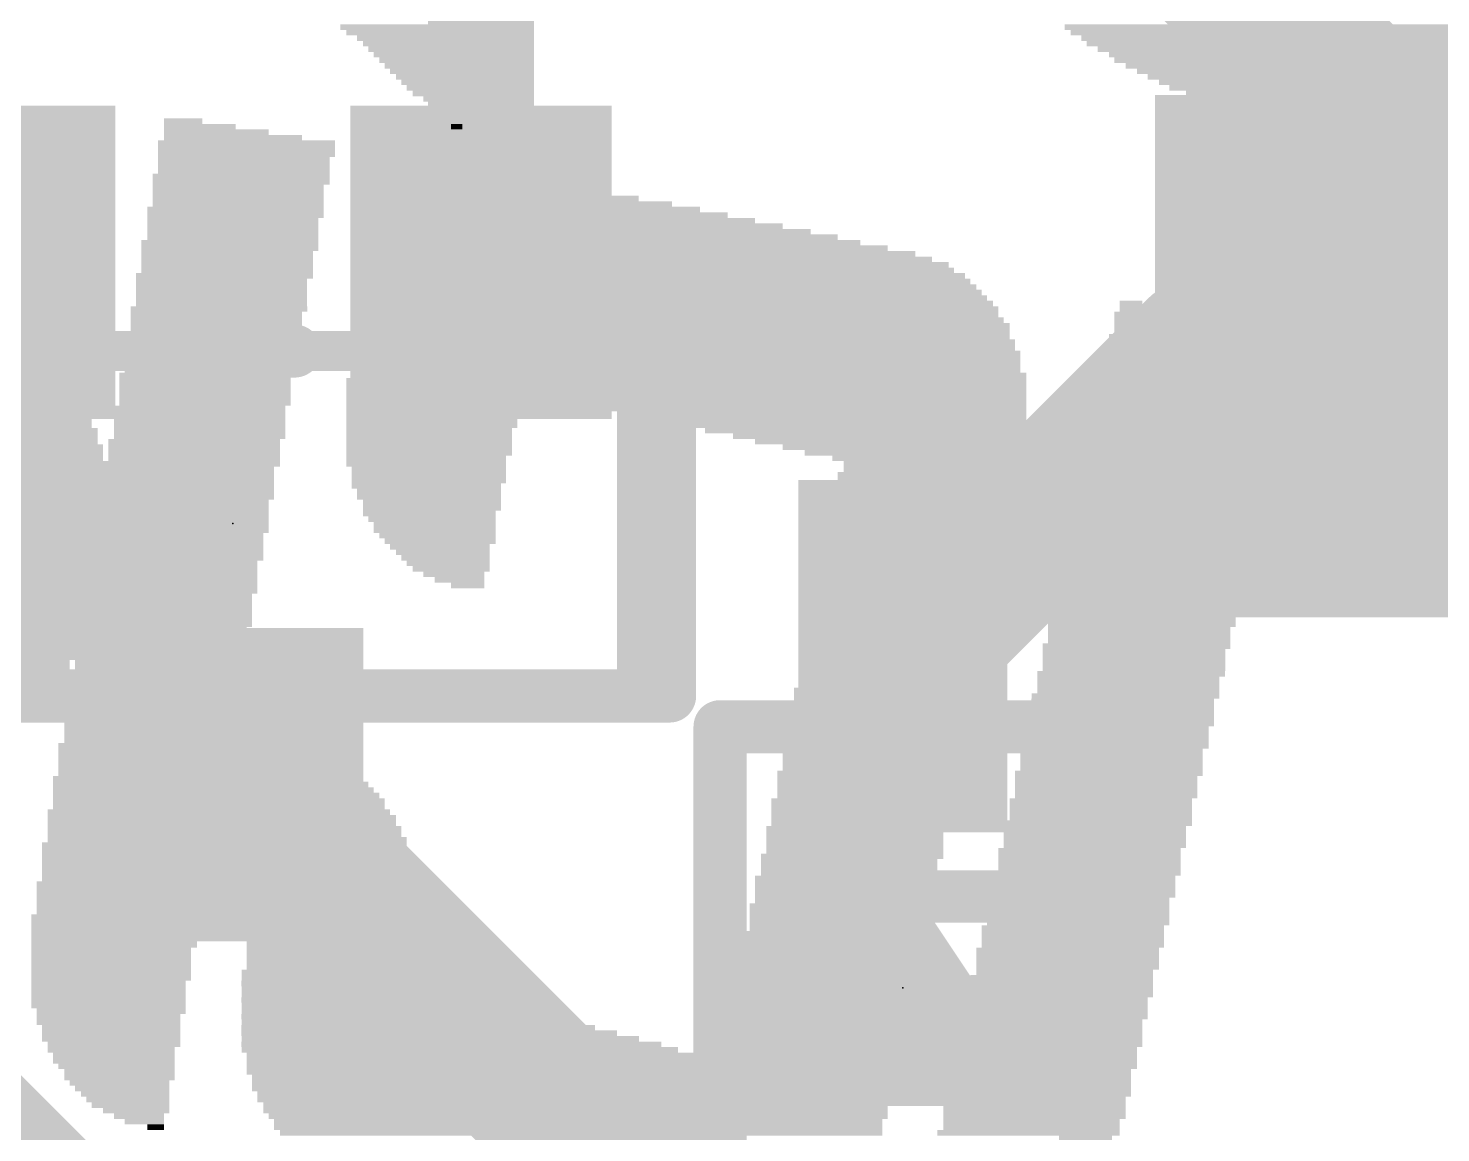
# Model space of a CAD drawing. Extents: x 0 to 53.3, y -0.3 to 28.3.
# Drawn here: x 32.74 to 38.15, y 6.9 to 11.13 of the extents above; entities that cross this region are included whole.
import ezdxf

# ---------------------------------------------------------------- set-up
doc = ezdxf.new("R2010")
doc.units = 0
for name, color, linetype in [('1', 12, 'CONTINUOUS'), ('201', 6, 'CONTINUOUS'), ('21', 40, 'CONTINUOUS'), ('23', 4, 'CONTINUOUS'), ('51', 253, 'CONTINUOUS')]:
    doc.layers.add(name, color=color, linetype=linetype)

# ---------------------------------------------------------------- blocks, each defined once
blk = doc.blocks.new('RECT')
blk.add_solid([(-0.5, -0.5), (0.5, -0.5), (-0.5, 0.5), (0.5, 0.5)])

msp = doc.modelspace()

# ---------------------------------------------------------------- linework, layer by layer
at = {"layer": '1'}
for points, const_width in [([(34.478, 10.2329), (34.478, 11.8466)], 0.4064), ([(37.2429, 11.4401), (38.809, 9.874)], 0.6096), ([(35.814, 3.844), (28.5835, 11.0746)], 0.254), ([(36.0934, 8.7249), (37.2425, 9.874)], 0.6096), ([(37.2425, 9.874), (38.809, 9.874)], 0.6096), ([(35.576, 6.1849), (33.528, 8.2329)], 0.6096)]:
    msp.add_lwpolyline(points, dxfattribs=dict(at, const_width=const_width))
for points, const_width in [([(34.3764, 10.2329, 1), (34.5796, 10.2329)], 0.2032), ([(37.2425, 10.0264, 1), (37.2425, 9.7216)], 0.3048), ([(37.3503, 9.7662, 1), (37.1347, 9.9818)], 0.3048), ([(35.9856, 8.8327, 1), (36.2012, 8.6171)], 0.3048), ([(33.6358, 8.3407, 1), (33.4202, 8.1251)], 0.3048)]:
    msp.add_lwpolyline(points, format="xyb", dxfattribs=dict(at, const_width=const_width))
at = {"layer": '21', "const_width": 0.2032}
for points in [[(33.3056, 9.8933), (33.7644, 9.8933)], [(35.2004, 9.8853), (35.2004, 8.5725)], [(32.8144, 8.5725), (31.8556, 8.5725)], [(35.2004, 8.5725), (34.2416, 8.5725)], [(35.3934, 6.4549), (35.3934, 8.4549)], [(36.7934, 8.4549), (36.7934, 6.4549)], [(35.6934, 7.1049), (36.0934, 7.7049)], [(36.0934, 7.7049), (36.4934, 7.1049)], [(35.8934, 7.2549), (36.0934, 7.5549)], [(36.0934, 7.5549), (36.2934, 7.2549)], [(36.0691, 7.5184), (36.1177, 7.5184)], [(35.9336, 7.3152), (36.2532, 7.3152)], [(36.2934, 7.2549), (35.8934, 7.2549)], [(36.4934, 7.1049), (35.6934, 7.1049)]]:
    msp.add_lwpolyline(points, dxfattribs=at)
at = {"layer": '21', "const_width": 0.1016}
for points in [[(33.3056, 9.9441, 1), (33.3056, 9.8425)], [(33.7644, 9.8425, 1), (33.7644, 9.9441)], [(35.2512, 9.8853, 1), (35.1496, 9.8853)], [(32.8144, 8.5217, 1), (32.8144, 8.6233)], [(34.2416, 8.6233, 1), (34.2416, 8.5217)], [(35.2004, 8.5217, 1), (35.2004, 8.6233)], [(35.1496, 8.5725, 1), (35.2512, 8.5725)], [(35.4442, 8.4549, 1), (35.3426, 8.4549)], [(36.8442, 8.4549, 1), (36.7426, 8.4549)], [(36.1357, 7.7331, 1), (36.0511, 7.6767)], [(36.1357, 7.6767, 1), (36.0511, 7.7331)], [(36.1357, 7.5831, 1), (36.0511, 7.5267)], [(36.1357, 7.5267, 1), (36.0511, 7.5831)], [(36.0691, 7.5692, 1), (36.0691, 7.4676)], [(36.1177, 7.4676, 1), (36.1177, 7.5692)], [(35.9336, 7.366, 1), (35.9336, 7.2644)], [(36.2532, 7.2644, 1), (36.2532, 7.366)], [(35.8934, 7.3057, 1), (35.8934, 7.2041)], [(36.2934, 7.2041, 1), (36.2934, 7.3057)], [(35.8511, 7.2831, 1), (35.9357, 7.2267)], [(36.2511, 7.2267, 1), (36.3357, 7.2831)], [(35.6934, 7.1557, 1), (35.6934, 7.0541)], [(36.4934, 7.0541, 1), (36.4934, 7.1557)], [(35.6511, 7.1331, 1), (35.7357, 7.0767)], [(36.4511, 7.0767, 1), (36.5357, 7.1331)]]:
    msp.add_lwpolyline(points, format="xyb", dxfattribs=at)
at = {"layer": '23'}
for p in [(33.528, 9.2329), (36.0934, 7.4549)]:
    msp.add_point(p, dxfattribs=at)
at = {"layer": '51'}
for points, const_width in [([(37.259, 9.274), (37.259, 10.474)], 0.2), ([(38.859, 10.474), (37.259, 10.474)], 0.2), ([(31.9556, 9.8933), (35.1004, 9.8933)], 0.1524), ([(35.1004, 9.8933), (35.1004, 8.5725)], 0.2032), ([(38.859, 9.274), (37.259, 9.274)], 0.2), ([(35.1004, 8.5725), (31.9556, 8.5725)], 0.2032), ([(35.3934, 8.4549), (36.7934, 8.4549)], 0.2032)]:
    msp.add_lwpolyline(points, dxfattribs=dict(at, const_width=const_width))
for points, const_width in [([(37.309, 10.474, 1), (37.209, 10.474)], 0.1), ([(37.259, 10.524, 1), (37.259, 10.424)], 0.1), ([(35.1512, 9.8933, 1), (35.0496, 9.8933)], 0.1016), ([(35.1004, 9.8552, 1), (35.1004, 9.9314)], 0.0762), ([(37.259, 9.324, 1), (37.259, 9.224)], 0.1), ([(37.209, 9.274, 1), (37.309, 9.274)], 0.1), ([(35.1004, 8.5217, 1), (35.1004, 8.6233)], 0.1016), ([(35.0496, 8.5725, 1), (35.1512, 8.5725)], 0.1016), ([(35.3934, 8.5057, 1), (35.3934, 8.4041)], 0.1016), ([(36.7934, 8.4041, 1), (36.7934, 8.5057)], 0.1016)]:
    msp.add_lwpolyline(points, format="xyb", dxfattribs=dict(at, const_width=const_width))

# ---------------------------------------------------------------- block references
at = {"layer": '1', "xscale": 3.5, "yscale": 2}
msp.add_blockref('RECT', (38.809, 9.874), dxfattribs=at)
at = {"layer": '1', "yscale": 1.2, "rotation": 180}
for p in [(32.578, 10.2329), (34.478, 10.2329), (33.528, 8.2329)]:
    msp.add_blockref('RECT', p, dxfattribs=at)
at = {"layer": '1', "xscale": 1.35, "yscale": 0.8, "rotation": 270}
msp.add_blockref('RECT', (36.0934, 8.7249), dxfattribs=at)
at = {"layer": '201', "rotation": 180}
for p, xscale, yscale in [((34.3103, 11.1337), 0.7417, 0.0211), ((37.9413, 11.1337), 2.4562, 0.0211), ((34.3116, 11.1125), 0.6985, 0.0213), ((34.3319, 11.0913), 0.6579, 0.0211), ((37.9413, 11.1125), 2.4105, 0.0213), ((37.9413, 11.0913), 2.3292, 0.0211), ((34.3319, 11.0702), 0.6121, 0.0211), ((34.3319, 11.049), 0.5715, 0.0213), ((34.3421, 11.0278), 0.5512, 0.0211), ((37.9298, 11.0702), 2.2657, 0.0211), ((37.9413, 11.049), 2.2022, 0.0213), ((37.9413, 11.0278), 2.1158, 0.0211), ((34.3433, 11.0067), 0.508, 0.0211), ((34.3421, 10.9855), 0.4648, 0.0213), ((37.9298, 11.0067), 2.0523, 0.0211), ((37.9311, 10.9855), 1.9685, 0.0213), ((34.3522, 10.9643), 0.4445, 0.0211), ((34.3535, 10.9432), 0.4013, 0.0211), ((34.3535, 10.922), 0.3607, 0.0213), ((37.9311, 10.9643), 1.8821, 0.0211), ((37.9298, 10.9432), 1.7983, 0.0211), ((37.9311, 10.922), 1.7145, 0.0213), ((34.3637, 10.9008), 0.3404, 0.0211), ((34.3637, 10.8797), 0.2946, 0.0211), ((37.9298, 10.9008), 1.6307, 0.0211), ((37.9298, 10.8797), 1.5037, 0.0211), ((34.3738, 10.8585), 0.2337, 0.0213), ((34.3751, 10.8373), 0.1905, 0.0211), ((34.3852, 10.8162), 0.1702, 0.0211), ((37.94, 10.8585), 1.397, 0.0213), ((37.9413, 10.8373), 1.2725, 0.0211), ((37.94, 10.8162), 1.143, 0.0211), ((33.3375, 10.7738), 0.1473, 0.0211), ((34.384, 10.795), 0.127, 0.0213), ((34.3852, 10.7738), 0.0838, 0.0211), ((37.9413, 10.795), 0.9728, 0.0213), ((37.9311, 10.7738), 0.7849, 0.0211), ((33.4645, 10.7315), 0.4013, 0.0213), ((33.528, 10.7103), 0.5283, 0.0211), ((33.401, 10.7527), 0.2743, 0.0211), ((34.3852, 10.7527), 0.0432, 0.0211), ((37.9311, 10.7527), 0.5309, 0.0211), ((33.5801, 10.6892), 0.6782, 0.0211), ((33.5801, 10.668), 0.6782, 0.0213), ((33.5801, 10.6468), 0.6782, 0.0211), ((33.5699, 10.6257), 0.6579, 0.0211), ((33.5699, 10.6045), 0.6579, 0.0213), ((33.5598, 10.5622), 0.6782, 0.0211), ((33.5598, 10.541), 0.6782, 0.0213), ((33.5699, 10.5833), 0.6579, 0.0211), ((34.5961, 10.541), 0.2972, 0.0213), ((33.5483, 10.5198), 0.6553, 0.0211), ((33.5483, 10.4987), 0.6553, 0.0211), ((34.6608, 10.4987), 0.635, 0.0211), ((34.6278, 10.5198), 0.4877, 0.0211), ((33.5382, 10.4352), 0.6756, 0.0211), ((33.5483, 10.4775), 0.6553, 0.0213), ((33.5483, 10.4563), 0.6553, 0.0211), ((34.7866, 10.4352), 1.0592, 0.0211), ((34.7447, 10.4563), 0.9296, 0.0211), ((34.6913, 10.4775), 0.7823, 0.0213), ((33.5382, 10.414), 0.6756, 0.0213), ((33.528, 10.3928), 0.6553, 0.0211), ((34.8717, 10.3928), 1.3106, 0.0211), ((34.8298, 10.414), 1.1862, 0.0213), ((33.528, 10.3717), 0.6553, 0.0211), ((33.528, 10.3505), 0.6553, 0.0213), ((33.528, 10.3293), 0.6553, 0.0211), ((34.9987, 10.3293), 1.6916, 0.0211), ((34.9567, 10.3505), 1.5672, 0.0213), ((34.9136, 10.3717), 1.4402, 0.0211), ((33.5166, 10.3082), 0.6782, 0.0211), ((33.5166, 10.287), 0.6782, 0.0213), ((35.0304, 10.3082), 1.8009, 0.0211), ((35.0825, 10.287), 1.905, 0.0213), ((32.4066, 10.2658), 0.6985, 0.0211), ((32.4066, 10.2447), 0.6985, 0.0211), ((32.4269, 10.2235), 0.6985, 0.0213), ((33.5064, 10.2658), 0.6579, 0.0211), ((33.5064, 10.2447), 0.6579, 0.0211), ((33.5064, 10.2235), 0.6579, 0.0213), ((35.1472, 10.2447), 2.1158, 0.0211), ((35.179, 10.2235), 2.1793, 0.0213), ((35.1257, 10.2658), 2.032, 0.0211), ((32.4269, 10.2023), 0.6985, 0.0211), ((32.4371, 10.1812), 0.6782, 0.0211), ((32.4472, 10.16), 0.6985, 0.0213), ((33.4963, 10.1812), 0.6782, 0.0211), ((33.4848, 10.16), 0.6553, 0.0213), ((33.5064, 10.2023), 0.6579, 0.0211), ((35.1993, 10.16), 2.3063, 0.0213), ((35.1777, 10.2023), 2.2225, 0.0211), ((35.1993, 10.1812), 2.2657, 0.0211), ((32.4472, 10.1388), 0.6985, 0.0211), ((32.4587, 10.1177), 0.6756, 0.0211), ((33.4848, 10.1388), 0.6553, 0.0211), ((33.4848, 10.1177), 0.6553, 0.0211), ((35.2209, 10.1177), 2.3495, 0.0211), ((35.2108, 10.1388), 2.3292, 0.0211), ((32.4701, 10.0965), 0.6985, 0.0213), ((32.4701, 10.0753), 0.6985, 0.0211), ((32.4802, 10.0542), 0.6782, 0.0211), ((33.4747, 10.0542), 0.6756, 0.0211), ((33.4848, 10.0965), 0.6553, 0.0213), ((33.4848, 10.0753), 0.6553, 0.0211), ((35.2209, 10.0965), 2.3901, 0.0213), ((35.2323, 10.0753), 2.413, 0.0211), ((35.2425, 10.0542), 2.4333, 0.0211), ((36.9672, 10.0753), 0.0864, 0.0211), ((37.0091, 10.0542), 0.1702, 0.0211), ((32.4904, 10.033), 0.6985, 0.0213), ((32.5006, 10.0118), 0.6782, 0.0211), ((33.4645, 10.033), 0.6553, 0.0213), ((33.4645, 10.0118), 0.6553, 0.0211), ((35.2412, 10.0118), 2.4765, 0.0211), ((35.2425, 10.033), 2.4333, 0.0213), ((37.0205, 10.033), 0.2337, 0.0213), ((37.0408, 10.0118), 0.2743, 0.0211), ((32.5107, 9.9907), 0.6985, 0.0211), ((32.5107, 9.9695), 0.6985, 0.0213), ((32.5222, 9.9483), 0.6756, 0.0211), ((33.4645, 9.9907), 0.6553, 0.0211), ((33.4645, 9.9695), 0.6553, 0.0213), ((33.4645, 9.9483), 0.6553, 0.0211), ((35.2527, 9.9907), 2.4994, 0.0211), ((35.2527, 9.9695), 2.4994, 0.0213), ((35.2527, 9.9483), 2.4994, 0.0211), ((37.0738, 9.9483), 0.381, 0.0211), ((37.0523, 9.9907), 0.2972, 0.0211), ((37.0726, 9.9695), 0.3378, 0.0213), ((32.5336, 9.9272), 0.6985, 0.0211), ((32.5438, 9.906), 0.6782, 0.0213), ((33.4531, 9.9272), 0.6782, 0.0211), ((33.4429, 9.906), 0.6579, 0.0213), ((35.2527, 9.906), 2.54, 0.0213), ((35.2628, 9.9272), 2.5197, 0.0211), ((37.084, 9.9272), 0.4013, 0.0211), ((37.0942, 9.906), 0.4216, 0.0213), ((32.5438, 9.8848), 0.6782, 0.0211), ((32.5539, 9.8637), 0.6985, 0.0211), ((32.5641, 9.8425), 0.6782, 0.0213), ((33.4429, 9.8848), 0.6579, 0.0211), ((33.4429, 9.8637), 0.6579, 0.0211), ((33.4429, 9.8425), 0.6579, 0.0213), ((35.2628, 9.8848), 2.5603, 0.0211), ((35.2628, 9.8637), 2.5603, 0.0211), ((35.2628, 9.8425), 2.5603, 0.0213), ((37.1056, 9.8425), 0.4851, 0.0213), ((37.1056, 9.8848), 0.4445, 0.0211), ((37.1056, 9.8637), 0.4445, 0.0211), ((32.5742, 9.8213), 0.6985, 0.0211), ((32.5742, 9.8002), 0.6985, 0.0211), ((33.4213, 9.8002), 0.6553, 0.0211), ((33.4429, 9.8213), 0.6579, 0.0211), ((35.2628, 9.8213), 2.5603, 0.0211), ((35.2743, 9.8002), 2.5832, 0.0211), ((37.1157, 9.8213), 0.5055, 0.0211), ((37.1157, 9.8002), 0.5055, 0.0211), ((32.5971, 9.7578), 0.6985, 0.0211), ((32.5857, 9.779), 0.6756, 0.0213), ((32.6073, 9.7367), 0.6782, 0.0211), ((33.4213, 9.779), 0.6553, 0.0213), ((33.4213, 9.7578), 0.6553, 0.0211), ((33.4213, 9.7367), 0.6553, 0.0211), ((35.2641, 9.779), 2.6035, 0.0213), ((35.2641, 9.7578), 2.6035, 0.0211), ((35.2641, 9.7367), 2.6035, 0.0211), ((37.1259, 9.7367), 0.5715, 0.0211), ((37.1272, 9.779), 0.5283, 0.0213), ((37.1272, 9.7578), 0.5283, 0.0211), ((32.6073, 9.7155), 0.6782, 0.0213), ((32.6174, 9.6943), 0.6985, 0.0211), ((32.6276, 9.6732), 0.6782, 0.0211), ((33.401, 9.6732), 0.6553, 0.0211), ((33.4213, 9.7155), 0.6553, 0.0213), ((33.4213, 9.6943), 0.6553, 0.0211), ((34.29, 9.7155), 0.6553, 0.0213), ((34.29, 9.6943), 0.6553, 0.0211), ((34.29, 9.6732), 0.6553, 0.0211), ((35.6553, 9.7155), 1.8212, 0.0213), ((35.7086, 9.6943), 1.7145, 0.0211), ((35.7607, 9.6732), 1.6104, 0.0211), ((37.1259, 9.7155), 0.5715, 0.0213), ((37.1259, 9.6943), 0.5715, 0.0211), ((37.1361, 9.6732), 0.5918, 0.0211), ((32.6276, 9.652), 0.6782, 0.0213), ((32.6377, 9.6308), 0.6985, 0.0211), ((33.401, 9.652), 0.6553, 0.0213), ((33.401, 9.6308), 0.6553, 0.0211), ((34.29, 9.652), 0.6553, 0.0213), ((34.29, 9.6308), 0.6553, 0.0211), ((35.8038, 9.652), 1.524, 0.0213), ((35.8572, 9.6308), 1.4173, 0.0211), ((37.1259, 9.652), 0.6121, 0.0213), ((37.1259, 9.6308), 0.6121, 0.0211), ((32.6492, 9.6097), 0.6756, 0.0211), ((32.6606, 9.5885), 0.6985, 0.0213), ((32.6707, 9.5673), 0.6782, 0.0211), ((33.401, 9.6097), 0.6553, 0.0211), ((33.401, 9.5885), 0.6553, 0.0213), ((33.401, 9.5673), 0.6553, 0.0211), ((34.2798, 9.5885), 0.635, 0.0213), ((34.2798, 9.5673), 0.635, 0.0211), ((34.29, 9.6097), 0.6553, 0.0211), ((35.9093, 9.6097), 1.3132, 0.0211), ((35.9512, 9.5885), 1.2294, 0.0213), ((36.0045, 9.5673), 1.1227, 0.0211), ((37.1373, 9.6097), 0.635, 0.0211), ((37.1373, 9.5885), 0.635, 0.0213), ((37.1373, 9.5673), 0.635, 0.0211), ((32.6707, 9.5462), 0.6782, 0.0211), ((32.6809, 9.525), 0.6985, 0.0213), ((33.3794, 9.5462), 0.6579, 0.0211), ((33.3794, 9.525), 0.6579, 0.0213), ((34.2798, 9.5462), 0.635, 0.0211), ((34.2798, 9.525), 0.635, 0.0213), ((36.0464, 9.5462), 1.0389, 0.0211), ((36.0998, 9.525), 0.9322, 0.0213), ((37.1259, 9.5462), 0.6579, 0.0211), ((37.1259, 9.525), 0.6579, 0.0213), ((32.6911, 9.5038), 0.6782, 0.0211), ((32.6911, 9.4827), 0.6782, 0.0211), ((33.0302, 9.4615), 1.3564, 0.0213), ((33.3794, 9.5038), 0.6579, 0.0211), ((33.3794, 9.4827), 0.6579, 0.0211), ((34.2798, 9.5038), 0.635, 0.0211), ((34.2684, 9.4827), 0.6121, 0.0211), ((34.2684, 9.4615), 0.6121, 0.0213), ((36.1417, 9.5038), 0.8484, 0.0211), ((36.195, 9.4827), 0.7417, 0.0211), ((36.2166, 9.4615), 0.6985, 0.0213), ((37.1259, 9.5038), 0.6579, 0.0211), ((37.1259, 9.4827), 0.6579, 0.0211), ((37.1259, 9.4615), 0.6579, 0.0213), ((33.0302, 9.4403), 1.3106, 0.0211), ((33.0302, 9.4192), 1.3106, 0.0211), ((34.2786, 9.4403), 0.5918, 0.0211), ((34.2786, 9.4192), 0.5918, 0.0211), ((36.1937, 9.4192), 0.6985, 0.0211), ((36.2166, 9.4403), 0.6985, 0.0211), ((37.1259, 9.4403), 0.6985, 0.0211), ((37.1259, 9.4192), 0.6985, 0.0211), ((33.0302, 9.398), 1.3106, 0.0213), ((33.0403, 9.3768), 1.2903, 0.0211), ((33.0403, 9.3557), 1.2903, 0.0211), ((34.2684, 9.3768), 0.5715, 0.0211), ((34.2786, 9.398), 0.5918, 0.0213), ((34.2786, 9.3557), 0.5512, 0.0211), ((36.1937, 9.398), 0.6985, 0.0213), ((36.1937, 9.3768), 0.6985, 0.0211), ((36.1937, 9.3557), 0.6985, 0.0211), ((37.1056, 9.3557), 0.6985, 0.0211), ((37.1157, 9.3768), 0.6782, 0.0211), ((37.1259, 9.398), 0.6985, 0.0213), ((33.0403, 9.3133), 1.2497, 0.0211), ((33.0505, 9.3345), 1.27, 0.0213), ((34.2786, 9.3345), 0.5512, 0.0213), ((34.29, 9.3133), 0.5283, 0.0211), ((36.1734, 9.3133), 0.6985, 0.0211), ((36.1836, 9.3345), 0.6782, 0.0213), ((37.1056, 9.3345), 0.6985, 0.0213), ((37.1056, 9.3133), 0.6985, 0.0211), ((33.0403, 9.2922), 1.2497, 0.0211), ((33.0517, 9.271), 1.2268, 0.0213), ((33.0517, 9.2498), 1.2268, 0.0211), ((34.29, 9.2922), 0.5283, 0.0211), ((34.2798, 9.271), 0.508, 0.0213), ((34.29, 9.2498), 0.4877, 0.0211), ((36.1734, 9.2922), 0.6985, 0.0211), ((36.1734, 9.271), 0.6985, 0.0213), ((36.1734, 9.2498), 0.6985, 0.0211), ((37.0954, 9.2498), 0.7188, 0.0211), ((37.1056, 9.2922), 0.6985, 0.0211), ((37.1056, 9.271), 0.6985, 0.0213), ((33.0517, 9.2287), 1.2268, 0.0211), ((33.0619, 9.2075), 1.2065, 0.0213), ((33.0517, 9.1863), 1.1862, 0.0211), ((34.3002, 9.2287), 0.4674, 0.0211), ((34.3002, 9.2075), 0.4674, 0.0213), ((34.3116, 9.1863), 0.4445, 0.0211), ((36.1531, 9.2075), 0.6985, 0.0213), ((36.1531, 9.1863), 0.6985, 0.0211), ((36.1633, 9.2287), 0.6782, 0.0211), ((37.0954, 9.2287), 0.7188, 0.0211), ((37.084, 9.2075), 0.696, 0.0213), ((37.084, 9.1863), 0.696, 0.0211), ((33.0302, 9.144), 1.2294, 0.0213), ((33.0416, 9.1652), 1.2065, 0.0211), ((34.3218, 9.1652), 0.4242, 0.0211), ((34.3205, 9.144), 0.381, 0.0213), ((36.1531, 9.1652), 0.6985, 0.0211), ((36.1531, 9.144), 0.6985, 0.0213), ((37.0726, 9.144), 0.7188, 0.0213), ((37.084, 9.1652), 0.696, 0.0211), ((33.0098, 9.1017), 1.27, 0.0211), ((32.9984, 9.0805), 1.2471, 0.0213), ((33.02, 9.1228), 1.2497, 0.0211), ((34.3319, 9.1228), 0.3581, 0.0211), ((34.3421, 9.1017), 0.3378, 0.0211), ((34.3522, 9.0805), 0.3175, 0.0213), ((36.1302, 9.1017), 0.6985, 0.0211), ((36.1302, 9.0805), 0.6985, 0.0213), ((36.1417, 9.1228), 0.6756, 0.0211), ((37.0624, 9.1228), 0.6985, 0.0211), ((37.0624, 9.1017), 0.6985, 0.0211), ((37.0624, 9.0805), 0.6985, 0.0213), ((32.9768, 9.0382), 1.2903, 0.0211), ((32.987, 9.0593), 1.27, 0.0211), ((34.3637, 9.0593), 0.2946, 0.0211), ((34.3738, 9.0382), 0.2337, 0.0211), ((36.1302, 9.0593), 0.6985, 0.0211), ((36.1201, 9.0382), 0.6782, 0.0211), ((37.0523, 9.0593), 0.7188, 0.0211), ((37.0523, 9.0382), 0.7188, 0.0211), ((32.9552, 8.9958), 1.3335, 0.0211), ((32.9552, 8.9747), 1.3335, 0.0211), ((32.9667, 9.017), 1.3106, 0.0213), ((34.3954, 9.017), 0.1905, 0.0213), ((34.4272, 8.9958), 0.127, 0.0211), ((36.1099, 8.9958), 0.6985, 0.0211), ((36.1099, 8.9747), 0.6985, 0.0211), ((36.1201, 9.017), 0.6782, 0.0213), ((37.0421, 9.017), 0.6985, 0.0213), ((37.0421, 8.9958), 0.6985, 0.0211), ((37.0421, 8.9747), 0.6985, 0.0211), ((32.9248, 8.9323), 1.3538, 0.0211), ((32.9349, 8.9535), 1.3335, 0.0213), ((36.1099, 8.9535), 0.6985, 0.0213), ((36.0998, 8.9323), 0.6782, 0.0211), ((37.0307, 8.9535), 0.7214, 0.0213), ((37.0192, 8.9323), 0.6985, 0.0211), ((32.9032, 8.8688), 1.397, 0.0211), ((32.9133, 8.9112), 1.3767, 0.0211), ((32.9133, 8.89), 1.3767, 0.0213), ((36.0896, 8.89), 0.6985, 0.0213), ((36.0896, 8.8688), 0.6985, 0.0211), ((36.0998, 8.9112), 0.6782, 0.0211), ((37.0091, 8.8688), 0.7188, 0.0211), ((37.0192, 8.9112), 0.6985, 0.0211), ((37.0192, 8.89), 0.6985, 0.0213), ((32.8714, 8.8265), 1.4199, 0.0213), ((32.893, 8.8477), 1.4173, 0.0211), ((36.0896, 8.8477), 0.6985, 0.0211), ((36.0782, 8.8265), 0.6756, 0.0213), ((37.0091, 8.8477), 0.7188, 0.0211), ((36.9989, 8.8265), 0.6985, 0.0213), ((32.8511, 8.763), 1.4605, 0.0213), ((32.8612, 8.8053), 1.4402, 0.0211), ((32.8612, 8.7842), 1.4402, 0.0211), ((36.0667, 8.7842), 0.6985, 0.0211), ((36.0667, 8.763), 0.6985, 0.0213), ((36.0782, 8.8053), 0.6756, 0.0211), ((36.9888, 8.763), 0.7188, 0.0213), ((36.9989, 8.8053), 0.6985, 0.0211), ((36.9989, 8.7842), 0.6985, 0.0211), ((32.8193, 8.7207), 1.4834, 0.0211), ((32.4904, 8.6995), 0.8255, 0.0213), ((32.8397, 8.7418), 1.4834, 0.0211), ((33.2422, 8.6995), 0.6375, 0.0213), ((36.0464, 8.6995), 0.6985, 0.0213), ((36.0566, 8.7418), 0.6782, 0.0211), ((36.0566, 8.7207), 0.6782, 0.0211), ((36.9786, 8.7418), 0.6985, 0.0211), ((36.9786, 8.7207), 0.6985, 0.0211), ((36.9786, 8.6995), 0.6985, 0.0213), ((32.4587, 8.6572), 0.8484, 0.0211), ((32.4802, 8.6783), 0.8458, 0.0211), ((33.2422, 8.6783), 0.6375, 0.0211), ((33.2422, 8.6572), 0.6375, 0.0211), ((36.0464, 8.6783), 0.6985, 0.0211), ((36.0464, 8.6572), 0.6985, 0.0211), ((36.9684, 8.6572), 0.7188, 0.0211), ((36.9786, 8.6783), 0.6985, 0.0211), ((32.4168, 8.6148), 0.8458, 0.0211), ((32.4168, 8.5937), 0.8458, 0.0211), ((32.4371, 8.636), 0.8458, 0.0213), ((33.2321, 8.636), 0.6579, 0.0213), ((33.2321, 8.6148), 0.6579, 0.0211), ((33.2207, 8.5937), 0.635, 0.0211), ((36.0261, 8.5937), 0.6985, 0.0211), ((36.0363, 8.636), 0.6782, 0.0213), ((36.0363, 8.6148), 0.6782, 0.0211), ((36.957, 8.636), 0.696, 0.0213), ((36.957, 8.6148), 0.696, 0.0211), ((36.957, 8.5937), 0.696, 0.0211), ((32.3736, 8.5513), 0.8458, 0.0211), ((32.3952, 8.5725), 0.8484, 0.0213), ((33.2207, 8.5725), 0.635, 0.0213), ((33.2207, 8.5513), 0.635, 0.0211), ((36.0261, 8.5725), 0.6985, 0.0213), ((36.0261, 8.5513), 0.6985, 0.0211), ((36.9456, 8.5725), 0.7188, 0.0213), ((36.9354, 8.5513), 0.6985, 0.0211), ((32.3317, 8.4878), 0.8484, 0.0211), ((32.3533, 8.5302), 0.8458, 0.0211), ((32.3431, 8.509), 0.8255, 0.0213), ((33.2105, 8.509), 0.6553, 0.0213), ((33.2105, 8.4878), 0.6553, 0.0211), ((33.2207, 8.5302), 0.635, 0.0211), ((36.0032, 8.4878), 0.6985, 0.0211), ((36.0147, 8.5302), 0.6756, 0.0211), ((36.0147, 8.509), 0.6756, 0.0213), ((36.9354, 8.5302), 0.6985, 0.0211), ((36.9354, 8.509), 0.6985, 0.0213), ((36.9354, 8.4878), 0.6985, 0.0211), ((33.2003, 8.4667), 0.635, 0.0211), ((33.2003, 8.4455), 0.635, 0.0213), ((36.0032, 8.4667), 0.6985, 0.0211), ((35.9931, 8.4455), 0.6782, 0.0213), ((36.9252, 8.4667), 0.7188, 0.0211), ((36.9151, 8.4455), 0.6985, 0.0213), ((33.1889, 8.382), 0.6579, 0.0213), ((33.2003, 8.4243), 0.635, 0.0211), ((33.2003, 8.4032), 0.635, 0.0211), ((35.9829, 8.382), 0.6985, 0.0213), ((35.9931, 8.4243), 0.6782, 0.0211), ((35.9931, 8.4032), 0.6782, 0.0211), ((36.9037, 8.382), 0.7214, 0.0213), ((36.9151, 8.4243), 0.6985, 0.0211), ((36.9151, 8.4032), 0.6985, 0.0211), ((33.1889, 8.3608), 0.6579, 0.0211), ((33.1775, 8.3397), 0.635, 0.0211), ((33.7503, 8.3608), 0.0838, 0.0211), ((33.7922, 8.3397), 0.1676, 0.0211), ((35.9829, 8.3608), 0.6985, 0.0211), ((35.9728, 8.3397), 0.6782, 0.0211), ((36.8922, 8.3608), 0.6985, 0.0211), ((36.8922, 8.3397), 0.6985, 0.0211), ((33.1775, 8.3185), 0.635, 0.0213), ((33.1775, 8.2973), 0.635, 0.0211), ((33.1775, 8.2762), 0.635, 0.0211), ((33.8137, 8.3185), 0.2108, 0.0213), ((33.8353, 8.2973), 0.254, 0.0211), ((33.8557, 8.2762), 0.2946, 0.0211), ((35.9626, 8.2762), 0.6985, 0.0211), ((35.9728, 8.3185), 0.6782, 0.0213), ((35.9728, 8.2973), 0.6782, 0.0211), ((36.8821, 8.2762), 0.7188, 0.0211), ((36.8922, 8.3185), 0.6985, 0.0213), ((36.8922, 8.2973), 0.6985, 0.0211), ((33.1673, 8.255), 0.6553, 0.0213), ((33.1673, 8.2338), 0.6553, 0.0211), ((33.1572, 8.2127), 0.635, 0.0211), ((33.8658, 8.2338), 0.3607, 0.0211), ((33.876, 8.2127), 0.381, 0.0211), ((33.8671, 8.255), 0.3175, 0.0213), ((35.9626, 8.255), 0.6985, 0.0213), ((35.9512, 8.2338), 0.6756, 0.0211), ((35.9512, 8.2127), 0.6756, 0.0211), ((36.8719, 8.255), 0.6985, 0.0213), ((36.8719, 8.2338), 0.6985, 0.0211), ((36.8719, 8.2127), 0.6985, 0.0211), ((33.1572, 8.1915), 0.635, 0.0213), ((33.1572, 8.1703), 0.635, 0.0211), ((33.8874, 8.1915), 0.4039, 0.0213), ((33.8976, 8.1703), 0.4242, 0.0211), ((35.9397, 8.1703), 0.6985, 0.0211), ((35.9512, 8.1915), 0.6756, 0.0213), ((36.8516, 8.1703), 0.6985, 0.0211), ((36.8719, 8.1915), 0.6985, 0.0213), ((33.1368, 8.1068), 0.635, 0.0211), ((33.147, 8.128), 0.6553, 0.0213), ((33.1572, 8.1492), 0.635, 0.0211), ((33.909, 8.1068), 0.4877, 0.0211), ((33.9077, 8.128), 0.4445, 0.0213), ((33.8976, 8.1492), 0.4242, 0.0211), ((35.9397, 8.1492), 0.6985, 0.0211), ((35.9296, 8.128), 0.6782, 0.0213), ((35.9296, 8.1068), 0.6782, 0.0211), ((36.8516, 8.1492), 0.6985, 0.0211), ((36.8516, 8.128), 0.6985, 0.0213), ((36.8516, 8.1068), 0.6985, 0.0211), ((33.1368, 8.0857), 0.635, 0.0211), ((33.1368, 8.0645), 0.635, 0.0213), ((33.909, 8.0857), 0.4877, 0.0211), ((33.9192, 8.0645), 0.508, 0.0213), ((35.9194, 8.0645), 0.6985, 0.0213), ((35.9296, 8.0857), 0.6782, 0.0211), ((36.8287, 8.0645), 0.6985, 0.0213), ((36.8402, 8.0857), 0.7214, 0.0211), ((33.1254, 8.001), 0.6579, 0.0213), ((33.1368, 8.0433), 0.635, 0.0211), ((33.1368, 8.0222), 0.635, 0.0211), ((33.9192, 8.001), 0.5486, 0.0213), ((33.9293, 8.0222), 0.5283, 0.0211), ((33.9192, 8.0433), 0.508, 0.0211), ((35.9093, 8.0433), 0.6782, 0.0211), ((35.9093, 8.0222), 0.6782, 0.0211), ((35.9093, 8.001), 0.6782, 0.0213), ((36.8287, 8.0433), 0.6985, 0.0211), ((36.8287, 8.0222), 0.6985, 0.0211), ((36.8287, 8.001), 0.6985, 0.0213), ((33.1153, 7.9798), 0.6375, 0.0211), ((33.1153, 7.9587), 0.6375, 0.0211), ((33.9306, 7.9587), 0.5715, 0.0211), ((33.9192, 7.9798), 0.5486, 0.0211), ((35.8991, 7.9587), 0.6985, 0.0211), ((35.9093, 7.9798), 0.6782, 0.0211), ((36.8084, 7.9798), 0.6985, 0.0211), ((36.8084, 7.9587), 0.6985, 0.0211), ((33.1153, 7.9375), 0.6375, 0.0213), ((33.1153, 7.9163), 0.6375, 0.0211), ((33.1153, 7.8952), 0.6375, 0.0211), ((33.9306, 7.9375), 0.5715, 0.0213), ((33.9306, 7.9163), 0.5715, 0.0211), ((33.9306, 7.8952), 0.5715, 0.0211), ((35.8877, 7.9375), 0.6756, 0.0213), ((35.8877, 7.9163), 0.6756, 0.0211), ((35.8877, 7.8952), 0.6756, 0.0211), ((36.8084, 7.9375), 0.6985, 0.0213), ((36.8084, 7.9163), 0.6985, 0.0211), ((36.8084, 7.8952), 0.6985, 0.0211), ((33.0937, 7.8528), 0.635, 0.0211), ((33.1153, 7.874), 0.6375, 0.0213), ((33.9293, 7.874), 0.6147, 0.0213), ((33.9293, 7.8528), 0.6147, 0.0211), ((35.8762, 7.874), 0.6985, 0.0213), ((35.8762, 7.8528), 0.6985, 0.0211), ((36.7881, 7.874), 0.6985, 0.0213), ((36.7881, 7.8528), 0.6985, 0.0211), ((33.0937, 7.8317), 0.635, 0.0211), ((33.0937, 7.8105), 0.635, 0.0213), ((33.0937, 7.7893), 0.635, 0.0211), ((33.9293, 7.8317), 0.6147, 0.0211), ((33.9293, 7.8105), 0.6147, 0.0213), ((33.9293, 7.7893), 0.6147, 0.0211), ((35.8661, 7.8317), 0.6782, 0.0211), ((35.8661, 7.8105), 0.6782, 0.0213), ((35.8661, 7.7893), 0.6782, 0.0211), ((36.7652, 7.7893), 0.6985, 0.0211), ((36.7881, 7.8317), 0.6985, 0.0211), ((36.7881, 7.8105), 0.6985, 0.0213), ((33.0733, 7.7258), 0.635, 0.0211), ((33.0937, 7.7682), 0.635, 0.0211), ((33.0937, 7.747), 0.635, 0.0213), ((33.9192, 7.747), 0.635, 0.0213), ((33.9192, 7.7258), 0.635, 0.0211), ((33.9293, 7.7682), 0.6147, 0.0211), ((35.8559, 7.7682), 0.6985, 0.0211), ((35.8458, 7.747), 0.6782, 0.0213), ((35.8458, 7.7258), 0.6782, 0.0211), ((36.7652, 7.7682), 0.6985, 0.0211), ((36.7652, 7.747), 0.6985, 0.0213), ((36.7652, 7.7258), 0.6985, 0.0211), ((33.0733, 7.7047), 0.635, 0.0211), ((33.0733, 7.6835), 0.635, 0.0213), ((33.9192, 7.7047), 0.635, 0.0211), ((33.9192, 7.6835), 0.635, 0.0213), ((35.8458, 7.7047), 0.6782, 0.0211), ((35.8458, 7.6835), 0.6782, 0.0213), ((36.7449, 7.6835), 0.6985, 0.0213), ((36.7652, 7.7047), 0.6985, 0.0211), ((33.0733, 7.6623), 0.635, 0.0211), ((33.0733, 7.6412), 0.635, 0.0211), ((33.0733, 7.62), 0.635, 0.0213), ((33.909, 7.6412), 0.6553, 0.0211), ((33.909, 7.62), 0.6553, 0.0213), ((33.9192, 7.6623), 0.635, 0.0211), ((35.8356, 7.6623), 0.6985, 0.0211), ((35.8242, 7.6412), 0.6756, 0.0211), ((35.8242, 7.62), 0.6756, 0.0213), ((36.7449, 7.6623), 0.6985, 0.0211), ((36.7449, 7.6412), 0.6985, 0.0211), ((36.7449, 7.62), 0.6985, 0.0213), ((33.0619, 7.5988), 0.6121, 0.0211), ((33.0619, 7.5777), 0.6121, 0.0211), ((33.909, 7.5988), 0.6553, 0.0211), ((33.909, 7.5777), 0.6553, 0.0211), ((35.8242, 7.5988), 0.6756, 0.0211), ((35.8242, 7.5777), 0.6756, 0.0211), ((36.7246, 7.5988), 0.6985, 0.0211), ((36.7246, 7.5777), 0.6985, 0.0211), ((33.0619, 7.5565), 0.6121, 0.0213), ((33.0619, 7.5353), 0.6121, 0.0211), ((33.0619, 7.5142), 0.6121, 0.0211), ((33.8887, 7.5142), 0.6553, 0.0211), ((33.8988, 7.5565), 0.635, 0.0213), ((33.8988, 7.5353), 0.635, 0.0211), ((35.8127, 7.5565), 0.6985, 0.0213), ((35.8026, 7.5353), 0.6782, 0.0211), ((35.8026, 7.5142), 0.6782, 0.0211), ((36.7246, 7.5565), 0.6985, 0.0213), ((36.7246, 7.5353), 0.6985, 0.0211), ((36.7132, 7.5142), 0.6756, 0.0211), ((33.0517, 7.4718), 0.5918, 0.0211), ((33.0619, 7.493), 0.6121, 0.0213), ((33.909, 7.4718), 0.696, 0.0211), ((33.8887, 7.493), 0.6553, 0.0213), ((35.8026, 7.493), 0.6782, 0.0213), ((35.8026, 7.4718), 0.6782, 0.0211), ((36.7017, 7.493), 0.6985, 0.0213), ((36.7017, 7.4718), 0.6985, 0.0211), ((33.0517, 7.4507), 0.5918, 0.0211), ((33.0517, 7.4295), 0.5918, 0.0213), ((33.0517, 7.4083), 0.5918, 0.0211), ((33.9522, 7.4507), 0.7823, 0.0211), ((34.036, 7.4083), 0.95, 0.0211), ((33.9941, 7.4295), 0.8661, 0.0213), ((35.7823, 7.4507), 0.6782, 0.0211), ((35.7823, 7.4295), 0.6782, 0.0213), ((35.7823, 7.4083), 0.6782, 0.0211), ((36.7017, 7.4507), 0.6985, 0.0211), ((36.7017, 7.4295), 0.6985, 0.0213), ((36.6916, 7.4083), 0.6782, 0.0211), ((33.0517, 7.3872), 0.5918, 0.0211), ((33.0619, 7.366), 0.5715, 0.0213), ((34.0792, 7.3872), 1.0363, 0.0211), ((34.1211, 7.366), 1.1201, 0.0213), ((35.7823, 7.3872), 0.6782, 0.0211), ((35.7823, 7.366), 0.6782, 0.0213), ((36.6814, 7.3872), 0.6985, 0.0211), ((36.6814, 7.366), 0.6985, 0.0213), ((33.0517, 7.3448), 0.5512, 0.0211), ((33.0517, 7.3237), 0.5512, 0.0211), ((33.0619, 7.3025), 0.5309, 0.0213), ((34.163, 7.3448), 1.204, 0.0211), ((34.2379, 7.3025), 1.3538, 0.0213), ((34.2062, 7.3237), 1.2903, 0.0211), ((35.7607, 7.3448), 0.6756, 0.0211), ((35.7607, 7.3237), 0.6756, 0.0211), ((35.7607, 7.3025), 0.6756, 0.0213), ((36.6611, 7.3025), 0.6985, 0.0213), ((36.6814, 7.3448), 0.6985, 0.0211), ((36.6713, 7.3237), 0.6782, 0.0211), ((33.0619, 7.2813), 0.5309, 0.0211), ((33.0619, 7.2602), 0.5309, 0.0211), ((33.0733, 7.239), 0.508, 0.0213), ((34.2798, 7.2813), 1.4376, 0.0211), ((34.3649, 7.239), 1.6078, 0.0213), ((34.3218, 7.2602), 1.5215, 0.0211), ((35.7391, 7.239), 0.6782, 0.0213), ((35.7607, 7.2813), 0.6756, 0.0211), ((35.7607, 7.2602), 0.6756, 0.0211), ((36.6611, 7.2813), 0.6985, 0.0211), ((36.6611, 7.2602), 0.6985, 0.0211), ((36.6611, 7.239), 0.6985, 0.0213), ((33.0619, 7.2178), 0.4851, 0.0211), ((33.0721, 7.1967), 0.4648, 0.0211), ((34.3967, 7.2178), 1.6713, 0.0211), ((34.4488, 7.1967), 1.7348, 0.0211), ((35.7391, 7.2178), 0.6782, 0.0211), ((35.7391, 7.1967), 0.6782, 0.0211), ((36.6395, 7.1967), 0.701, 0.0211), ((36.6509, 7.2178), 0.6782, 0.0211), ((33.0721, 7.1755), 0.4648, 0.0213), ((33.0822, 7.1543), 0.4445, 0.0211), ((33.0937, 7.1332), 0.4216, 0.0211), ((34.8298, 7.1755), 2.4968, 0.0213), ((34.8298, 7.1543), 2.4968, 0.0211), ((34.8196, 7.1332), 2.4765, 0.0211), ((36.6395, 7.1755), 0.701, 0.0213), ((36.6395, 7.1543), 0.701, 0.0211), ((36.6281, 7.1332), 0.6782, 0.0211), ((33.0937, 7.112), 0.4216, 0.0213), ((33.0937, 7.0908), 0.381, 0.0211), ((34.8298, 7.112), 2.4562, 0.0213), ((34.8298, 7.0908), 2.4562, 0.0211), ((36.6179, 7.0908), 0.6985, 0.0211), ((36.6281, 7.112), 0.6782, 0.0213), ((33.1038, 7.0697), 0.3607, 0.0211), ((33.1153, 7.0485), 0.3378, 0.0213), ((33.1254, 7.0273), 0.3175, 0.0211), ((34.8298, 7.0697), 2.4562, 0.0211), ((34.8285, 7.0485), 2.413, 0.0213), ((34.8285, 7.0273), 2.413, 0.0211), ((36.6179, 7.0697), 0.6985, 0.0211), ((36.6179, 7.0485), 0.6985, 0.0213), ((36.6078, 7.0273), 0.6782, 0.0211), ((33.1356, 7.0062), 0.2972, 0.0211), ((33.1572, 6.985), 0.254, 0.0213), ((34.8399, 7.0062), 2.3901, 0.0211), ((34.8399, 6.985), 2.3901, 0.0213), ((36.5976, 7.0062), 0.6985, 0.0211), ((36.5976, 6.985), 0.6985, 0.0213), ((33.1686, 6.9638), 0.1905, 0.0211), ((33.1889, 6.9427), 0.1499, 0.0211), ((33.2321, 6.9215), 0.0635, 0.0213), ((34.8501, 6.9638), 2.3698, 0.0211), ((34.8501, 6.9427), 2.3292, 0.0211), ((34.8501, 6.9215), 2.3292, 0.0213), ((36.5976, 6.9638), 0.6985, 0.0211), ((36.5862, 6.9427), 0.6756, 0.0211), ((36.5862, 6.9215), 0.6756, 0.0213), ((34.8615, 6.9003), 2.3063, 0.0211), ((36.5747, 6.9003), 0.6985, 0.0211)]:
    msp.add_blockref('RECT', p, dxfattribs=dict(at, xscale=xscale, yscale=yscale))
at = {"layer": '21', "xscale": 0.2, "rotation": 270}
msp.add_blockref('RECT', (36.0934, 7.8049), dxfattribs=at)
at = {"layer": '51', "xscale": 0.4572, "yscale": 0.5842, "rotation": 180}
for p in [(32.5882, 10.2362), (34.4678, 10.2362), (33.528, 8.2296)]:
    msp.add_blockref('RECT', p, dxfattribs=at)

doc.saveas('drawing.dxf')
